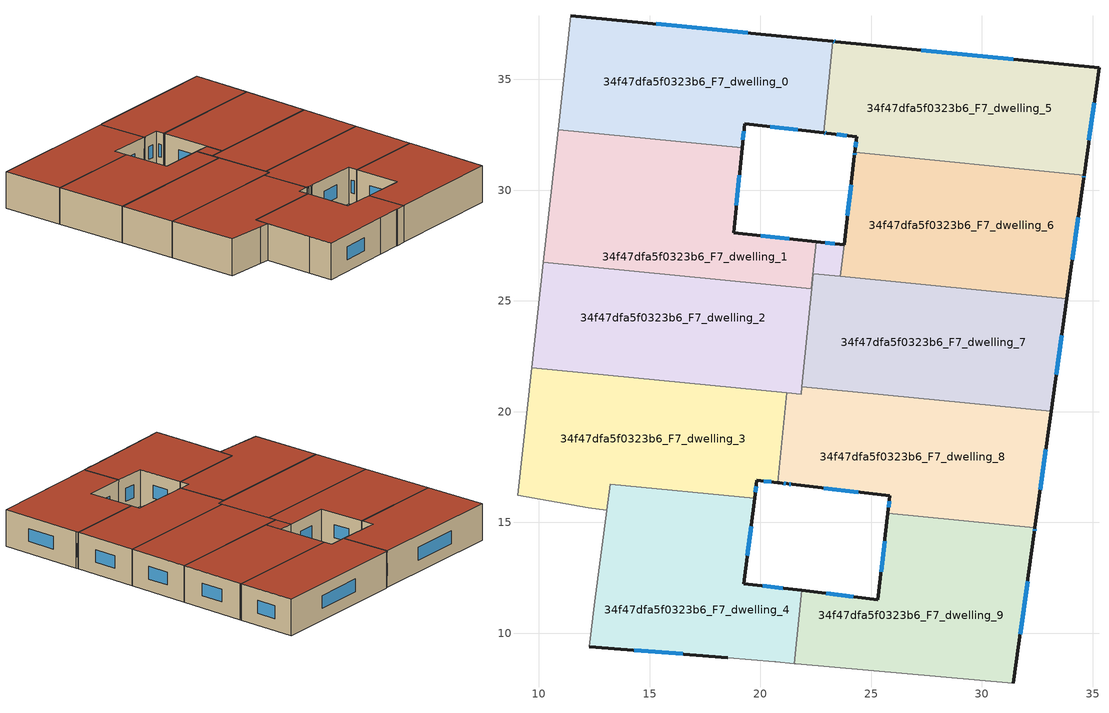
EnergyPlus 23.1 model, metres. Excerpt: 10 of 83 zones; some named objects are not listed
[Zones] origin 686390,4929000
34f47dfa5f0323b6_F7_dwelling_0
 floor to 34f47dfa5f0323b6_F6_dwelling_0 (EU_floor_Construction): 23.26,36.72 22.85,32.58 19.29,33 19.18,31.91 10.88,32.74 11.45,37.88 z21
 wall outside (EU_wall_Construction): 19.18,31.91 19.29,33 22.85,32.58 / 23.26,36.72 11.45,37.88 z21:24
 wall to 34f47dfa5f0323b6_F7_dwelling_1 (EU_wall_Construction): 10.88,32.74 19.18,31.91 z21:24
 wall adiabatic (EU_wall_Construction): 11.45,37.88 10.88,32.74 z21:24
 wall to 34f47dfa5f0323b6_F7_dwelling_5 (EU_wall_Construction): 22.85,32.58 23.26,36.72 z21:24
 window (EU_Window_Construction): 19.22,32.27 19.25,32.65 / 19.42,37.09 15.29,37.5 / 20.45,32.87 21.69,32.72 z21.98:23.02
 roof outside (EU_roof_Construction): 22.85,32.58 23.26,36.72 11.45,37.88 10.88,32.74 19.18,31.91 19.29,33 z24
34f47dfa5f0323b6_F7_dwelling_1
 floor to 34f47dfa5f0323b6_F6_dwelling_1 (EU_floor_Construction): 19.18,31.91 18.8,28.08 22.52,27.67 22.3,25.56 10.21,26.75 10.88,32.74 z21
 wall outside (EU_wall_Construction): 22.52,27.67 18.8,28.08 19.18,31.91 z21:24
 wall adiabatic (EU_wall_Construction): 10.88,32.74 10.21,26.75 z21:24
 wall to 34f47dfa5f0323b6_F7_dwelling_2 (EU_wall_Construction): 10.21,26.75 22.3,25.56 22.52,27.67 z21:24
 window (EU_Window_Construction): 18.92,29.33 19.06,30.67 / 21.31,27.8 20.01,27.95 z21.98:23.02
 roof outside (EU_roof_Construction): 22.3,25.56 22.52,27.67 18.8,28.08 19.18,31.91 10.88,32.74 10.21,26.75 z24
34f47dfa5f0323b6_F7_dwelling_2
 floor to 34f47dfa5f0323b6_F6_dwelling_2 (EU_floor_Construction): 23.78,27.53 23.61,26.11 22.38,26.23 21.84,20.78 9.68,21.99 10.21,26.75 22.3,25.56 22.52,27.67 z21
 wall outside (EU_wall_Construction): 23.78,27.53 22.52,27.67 z21:24
 wall to 34f47dfa5f0323b6_F7_dwelling_8 (EU_wall_Construction): 21.19,20.85 21.84,20.78 21.87,21.13 z21:24
 wall adiabatic (EU_wall_Construction): 10.21,26.75 9.68,21.99 z21:24
 wall to 34f47dfa5f0323b6_F7_dwelling_6 (EU_wall_Construction): 23.61,26.11 23.78,27.53 z21:24
 wall to 34f47dfa5f0323b6_F7_dwelling_7 (EU_wall_Construction): 21.88,21.13 22.38,26.23 23.61,26.11 z21:24
 wall to 34f47dfa5f0323b6_F7_dwelling_3 (EU_wall_Construction): 9.68,21.99 21.19,20.85 z21:24
 window (EU_Window_Construction): 23.37,27.57 22.93,27.62 z21.98:23.02
 roof outside (EU_roof_Construction): 21.84,20.78 22.38,26.23 23.61,26.11 23.78,27.53 22.52,27.67 22.3,25.56 10.21,26.75 9.68,21.99 z24
34f47dfa5f0323b6_F7_dwelling_3
 floor to 34f47dfa5f0323b6_F6_dwelling_3 (EU_floor_Construction): 21.19,20.85 20.79,16.79 19.85,16.9 19.74,16.08 13.22,16.73 13.07,15.54 12.23,15.66 9.04,16.23 9.68,21.99 z21
 wall outside (EU_wall_Construction): 19.74,16.08 19.85,16.9 20.79,16.79 z21:24
 wall to 34f47dfa5f0323b6_F7_dwelling_4 (EU_wall_Construction): 13.07,15.54 13.22,16.73 / 13.23,16.73 19.74,16.08 z21:24
 wall adiabatic (EU_wall_Construction): 9.68,21.99 9.04,16.23 12.23,15.66 13.07,15.54 z21:24
 wall to 34f47dfa5f0323b6_F7_dwelling_8 (EU_wall_Construction): 20.79,16.79 21.19,20.85 z21:24
 window (EU_Window_Construction): 19.78,16.35 19.81,16.64 / 20.15,16.87 20.48,16.83 z21.98:23.02
 roof outside (EU_roof_Construction): 20.79,16.79 21.19,20.85 9.68,21.99 9.04,16.23 12.23,15.66 13.07,15.54 13.22,16.73 19.74,16.08 19.85,16.9 z24
34f47dfa5f0323b6_F7_dwelling_4
 floor to 34f47dfa5f0323b6_F6_dwelling_4 (EU_floor_Construction): 19.74,16.08 19.26,12.24 21.86,11.93 21.54,8.63 20.69,8.71 20.64,8.71 18.54,8.9 12.28,9.39 12.53,11.45 13.23,16.73 z21
 wall outside (EU_wall_Construction): 12.28,9.39 18.54,8.9 / 21.86,11.93 19.26,12.24 19.74,16.08 z21:24
 wall adiabatic (EU_wall_Construction): 18.54,8.9 20.64,8.71 20.69,8.71 21.54,8.63 / 13.07,15.54 12.53,11.45 12.28,9.39 z21:24
 wall to 34f47dfa5f0323b6_F7_dwelling_9 (EU_wall_Construction): 21.54,8.63 21.86,11.93 z21:24
 window (EU_Window_Construction): 14.31,9.23 16.5,9.06 / 19.42,13.49 19.59,14.83 / 21.02,12.03 20.11,12.14 z21.98:23.02
 roof outside (EU_roof_Construction): 21.54,8.63 21.86,11.93 19.26,12.24 19.74,16.08 13.23,16.73 12.53,11.45 12.28,9.39 18.54,8.9 20.64,8.71 20.69,8.71 z24
34f47dfa5f0323b6_F7_dwelling_5
 floor to 34f47dfa5f0323b6_F6_dwelling_5 (EU_floor_Construction): 35.29,35.53 34.61,30.68 24.27,31.71 24.35,32.41 23,32.57 22.85,32.58 23.26,36.72 23.41,36.7 z21
 wall outside (EU_wall_Construction): 22.85,32.58 23,32.57 24.35,32.41 24.27,31.71 / 34.61,30.68 35.29,35.53 23.41,36.7 23.26,36.72 z21:24
 wall to 34f47dfa5f0323b6_F7_dwelling_6 (EU_wall_Construction): 24.27,31.71 34.61,30.68 z21:24
 window (EU_Window_Construction): 22.9,32.58 22.95,32.57 / 23.36,36.71 23.31,36.71 / 31.43,35.91 27.27,36.32 / 34.83,32.26 35.07,33.95 / 24.32,32.18 24.29,31.93 / 23.44,32.52 23.91,32.46 z21.98:23.02
 roof outside (EU_roof_Construction): 34.61,30.68 35.29,35.53 23.41,36.7 23.26,36.72 22.85,32.58 23,32.57 24.35,32.41 24.27,31.71 z24
34f47dfa5f0323b6_F7_dwelling_6
 floor to 34f47dfa5f0323b6_F6_dwelling_6 (EU_floor_Construction): 34.61,30.68 34.59,30.53 33.84,25.1 23.62,26.11 23.78,27.54 24.25,31.56 24.27,31.71 z21
 wall outside (EU_wall_Construction): 24.27,31.71 24.25,31.56 23.78,27.54 / 33.84,25.1 34.59,30.53 34.61,30.68 z21:24
 wall to 34f47dfa5f0323b6_F7_dwelling_7 (EU_wall_Construction): 23.62,26.11 33.84,25.1 z21:24
 window (EU_Window_Construction): 24.1,30.25 23.93,28.84 / 24.26,31.66 24.25,31.61 / 34.6,30.58 34.61,30.63 / 34.08,26.86 34.35,28.76 z21.98:23.02
 roof outside (EU_roof_Construction): 33.84,25.1 34.59,30.53 34.61,30.68 24.27,31.71 24.25,31.56 23.78,27.54 23.62,26.11 z24
34f47dfa5f0323b6_F7_dwelling_7
 floor to 34f47dfa5f0323b6_F6_dwelling_7 (EU_floor_Construction): 33.84,25.1 33.13,20.02 21.88,21.13 22.38,26.23 23.62,26.11 z21
 wall outside (EU_wall_Construction): 33.13,20.02 33.84,25.1 z21:24
 wall to 34f47dfa5f0323b6_F7_dwelling_8 (EU_wall_Construction): 21.88,21.13 33.13,20.02 z21:24
 window (EU_Window_Construction): 33.36,21.67 33.61,23.45 z21.98:23.02
 roof outside (EU_roof_Construction): 33.13,20.02 33.84,25.1 23.62,26.11 22.38,26.23 21.88,21.13 z24
34f47dfa5f0323b6_F7_dwelling_8
 floor to 34f47dfa5f0323b6_F6_dwelling_8 (EU_floor_Construction): 33.13,20.02 32.4,14.76 25.76,15.42 25.85,16.2 21.43,16.72 21.23,16.74 20.99,16.77 20.89,16.78 20.79,16.79 21.19,20.85 21.84,20.78 21.87,21.13 z21
 wall outside (EU_wall_Construction): 20.79,16.79 20.89,16.78 20.99,16.77 21.23,16.74 21.43,16.72 25.85,16.2 25.76,15.42 / 32.4,14.76 33.13,20.02 z21:24
 wall to 34f47dfa5f0323b6_F7_dwelling_9 (EU_wall_Construction): 25.76,15.42 32.4,14.76 z21:24
 window (EU_Window_Construction): 22.87,16.55 24.41,16.37 / 21.3,16.73 21.37,16.72 / 21.07,16.76 21.15,16.75 / 32.64,16.47 32.89,18.31 / 25.82,15.95 25.79,15.67 z21.98:23.02
 roof outside (EU_roof_Construction): 32.4,14.76 33.13,20.02 21.87,21.13 21.84,20.78 21.19,20.85 20.79,16.79 20.89,16.78 20.99,16.77 21.23,16.74 21.43,16.72 25.85,16.2 25.76,15.42 z24
34f47dfa5f0323b6_F7_dwelling_9
 floor to 34f47dfa5f0323b6_F6_dwelling_9 (EU_floor_Construction): 32.4,14.76 32.37,14.57 31.42,7.73 21.59,8.62 21.54,8.63 21.86,11.93 25.31,11.51 25.76,15.42 z21
 wall outside (EU_wall_Construction): 31.42,7.73 32.37,14.57 32.4,14.76 / 25.76,15.42 25.31,11.51 21.86,11.93 z21:24
 wall adiabatic (EU_wall_Construction): 21.54,8.63 21.59,8.62 31.42,7.73 z21:24
 window (EU_Window_Construction): 32.38,14.63 32.39,14.7 / 31.73,9.95 32.06,12.34 / 24.19,11.65 22.98,11.79 / 25.61,14.15 25.45,12.78 z21.98:23.02
 roof outside (EU_roof_Construction): 31.42,7.73 32.37,14.57 32.4,14.76 25.76,15.42 25.31,11.51 21.86,11.93 21.54,8.63 21.59,8.62 z24
[Building]
EU S2 Campaign: North Axis=0; Terrain=City; Solar Distribution=FullExterior
[Site:Location]
Bologna: Latitude=44.5; Longitude=11.25; Time Zone=1; Elevation=37
[SizingPeriod:WeatherFileDays]
AnnualSizingPeriod: Begin Month=1; Begin Day of Month=1; End Month=12; End Day of Month=31; Day of Week for Start Day=Monday; Use Weather File Daylight Saving Period=No; Use Weather File Rain and Snow Indicators=No
[MATERIAL]
EU_InternalMass_Material: Roughness=MediumRough; Thickness=0.1; Conductivity=1; Density=1800; Specific Heat=900; Thermal Absorptance=0.9; Solar Absorptance=0.7; Visible Absorptance=0.7
[MATERIAL:NOMASS] Roughness=MediumRough; Thermal Absorptance=0.9; Solar Absorptance=0.7; Visible Absorptance=0.7
Name | Thermal Resistance
EU_wall_NoMass | 0.905828
EU_roof_NoMass | 0.37593
EU_floor_NoMass | 0.67114
[WINDOWMATERIAL:SIMPLEGLAZINGSYSTEM]
EU_Window_SimpleGlazing: UFactor=4.52486; Solar Heat Gain Coefficient=0.85; Visible Transmittance=0.85
[CONSTRUCTION]
EU_wall_Construction: EU_wall_NoMass
EU_roof_Construction: EU_roof_NoMass
EU_floor_Construction: EU_floor_NoMass
EU_Window_Construction: EU_Window_SimpleGlazing
EU_InternalMass_Construction: EU_InternalMass_Material
[ZONE] Type=1; Multiplier=1; Ceiling Height=autocalculate; Floor Area=autocalculate; Part of Total Floor Area=Yes
Name | Volume
34f47dfa5f0323b6_F7_dwelling_0 | 173.508
34f47dfa5f0323b6_F7_dwelling_1 | 175.34
34f47dfa5f0323b6_F7_dwelling_2 | 180.916
34f47dfa5f0323b6_F7_dwelling_3 | 180.519
34f47dfa5f0323b6_F7_dwelling_4 | 171.257
34f47dfa5f0323b6_F7_dwelling_5 | 172.564
34f47dfa5f0323b6_F7_dwelling_6 | 174.669
34f47dfa5f0323b6_F7_dwelling_7 | 175.297
34f47dfa5f0323b6_F7_dwelling_8 | 175.339
34f47dfa5f0323b6_F7_dwelling_9 | 174.413
[INTERNALMASS] Construction=EU_InternalMass_Construction
Name | Zone or ZoneList | Surface Area
34f47dfa5f0323b6_F7_dwelling_0_EU_InternalMass | 34f47dfa5f0323b6_F7_dwelling_0 | 57.8347
34f47dfa5f0323b6_F7_dwelling_1_EU_InternalMass | 34f47dfa5f0323b6_F7_dwelling_1 | 58.4525
34f47dfa5f0323b6_F7_dwelling_2_EU_InternalMass | 34f47dfa5f0323b6_F7_dwelling_2 | 60.3238
34f47dfa5f0323b6_F7_dwelling_3_EU_InternalMass | 34f47dfa5f0323b6_F7_dwelling_3 | 60.1698
34f47dfa5f0323b6_F7_dwelling_4_EU_InternalMass | 34f47dfa5f0323b6_F7_dwelling_4 | 57.0986
34f47dfa5f0323b6_F7_dwelling_5_EU_InternalMass | 34f47dfa5f0323b6_F7_dwelling_5 | 57.5224
34f47dfa5f0323b6_F7_dwelling_6_EU_InternalMass | 34f47dfa5f0323b6_F7_dwelling_6 | 58.2194
34f47dfa5f0323b6_F7_dwelling_7_EU_InternalMass | 34f47dfa5f0323b6_F7_dwelling_7 | 58.4299
34f47dfa5f0323b6_F7_dwelling_8_EU_InternalMass | 34f47dfa5f0323b6_F7_dwelling_8 | 58.4501
34f47dfa5f0323b6_F7_dwelling_9_EU_InternalMass | 34f47dfa5f0323b6_F7_dwelling_9 | 58.1328
[OTHEREQUIPMENT] Fuel Type=Electricity; Design Level Calculation Method=Watts/Area; Power per Zone Floor Area=1; Fraction Latent=0; Fraction Radiant=0; Fraction Lost=0; Carbon Dioxide Generation Rate=0; EndUse Subcategory=EU_Step8_InternalGains
Name | Zone or ZoneList or Space or SpaceList | Schedule
EU_Step8_InternalGain_34f47dfa5f0323b6_F7_dwelling_0_f000 | 34f47dfa5f0323b6_F7_dwelling_0 | EU_Step8_GainSchedule_34f47dfa5f0323b6_F7_dwelling_0_f000
EU_Step8_InternalGain_34f47dfa5f0323b6_F7_dwelling_1_f000 | 34f47dfa5f0323b6_F7_dwelling_1 | EU_Step8_GainSchedule_34f47dfa5f0323b6_F7_dwelling_1_f000
EU_Step8_InternalGain_34f47dfa5f0323b6_F7_dwelling_2_f000 | 34f47dfa5f0323b6_F7_dwelling_2 | EU_Step8_GainSchedule_34f47dfa5f0323b6_F7_dwelling_2_f000
EU_Step8_InternalGain_34f47dfa5f0323b6_F7_dwelling_3_f000 | 34f47dfa5f0323b6_F7_dwelling_3 | EU_Step8_GainSchedule_34f47dfa5f0323b6_F7_dwelling_3_f000
EU_Step8_InternalGain_34f47dfa5f0323b6_F7_dwelling_4_f000 | 34f47dfa5f0323b6_F7_dwelling_4 | EU_Step8_GainSchedule_34f47dfa5f0323b6_F7_dwelling_4_f000
EU_Step8_InternalGain_34f47dfa5f0323b6_F7_dwelling_5_f000 | 34f47dfa5f0323b6_F7_dwelling_5 | EU_Step8_GainSchedule_34f47dfa5f0323b6_F7_dwelling_5_f000
EU_Step8_InternalGain_34f47dfa5f0323b6_F7_dwelling_6_f000 | 34f47dfa5f0323b6_F7_dwelling_6 | EU_Step8_GainSchedule_34f47dfa5f0323b6_F7_dwelling_6_f000
EU_Step8_InternalGain_34f47dfa5f0323b6_F7_dwelling_7_f000 | 34f47dfa5f0323b6_F7_dwelling_7 | EU_Step8_GainSchedule_34f47dfa5f0323b6_F7_dwelling_7_f000
EU_Step8_InternalGain_34f47dfa5f0323b6_F7_dwelling_8_f000 | 34f47dfa5f0323b6_F7_dwelling_8 | EU_Step8_GainSchedule_34f47dfa5f0323b6_F7_dwelling_8_f000
EU_Step8_InternalGain_34f47dfa5f0323b6_F7_dwelling_9_f000 | 34f47dfa5f0323b6_F7_dwelling_9 | EU_Step8_GainSchedule_34f47dfa5f0323b6_F7_dwelling_9_f000
[ZONEVENTILATION:DESIGNFLOWRATE] Schedule=EU_AlwaysOn; Design Flow Rate Calculation Method=AirChanges/Hour; Air Changes per Hour=0.73129; Ventilation Type=Natural; Fan Pressure Rise=0; Fan Total Efficiency=1; Constant Term Coefficient=1; Temperature Term Coefficient=0; Velocity Term Coefficient=0; Velocity Squared Term Coefficient=0; Minimum Indoor Temperature=-100; Maximum Indoor Temperature=100; Delta Temperature=-100; Minimum Outdoor Temperature=-100; Maximum Outdoor Temperature=100; Maximum Wind Speed=40
Name | Zone or ZoneList or Space or SpaceList
EU_ConstantAir_34f47dfa5f0323b6_F7_dwelling_0 | 34f47dfa5f0323b6_F7_dwelling_0
EU_ConstantAir_34f47dfa5f0323b6_F7_dwelling_1 | 34f47dfa5f0323b6_F7_dwelling_1
EU_ConstantAir_34f47dfa5f0323b6_F7_dwelling_2 | 34f47dfa5f0323b6_F7_dwelling_2
EU_ConstantAir_34f47dfa5f0323b6_F7_dwelling_3 | 34f47dfa5f0323b6_F7_dwelling_3
EU_ConstantAir_34f47dfa5f0323b6_F7_dwelling_4 | 34f47dfa5f0323b6_F7_dwelling_4
EU_ConstantAir_34f47dfa5f0323b6_F7_dwelling_5 | 34f47dfa5f0323b6_F7_dwelling_5
EU_ConstantAir_34f47dfa5f0323b6_F7_dwelling_6 | 34f47dfa5f0323b6_F7_dwelling_6
EU_ConstantAir_34f47dfa5f0323b6_F7_dwelling_7 | 34f47dfa5f0323b6_F7_dwelling_7
EU_ConstantAir_34f47dfa5f0323b6_F7_dwelling_8 | 34f47dfa5f0323b6_F7_dwelling_8
EU_ConstantAir_34f47dfa5f0323b6_F7_dwelling_9 | 34f47dfa5f0323b6_F7_dwelling_9
[HVACTEMPLATE:ZONE:IDEALLOADSAIRSYSTEM] System Availability Schedule=EU_AlwaysOn; Maximum Heating Supply Air Temperature=50; Minimum Cooling Supply Air Temperature=13; Maximum Heating Supply Air Humidity Ratio=0.0156; Minimum Cooling Supply Air Humidity Ratio=0.0077; Heating Limit=NoLimit; Cooling Limit=NoLimit; Heating Availability Schedule=EU_AlwaysOn; Cooling Availability Schedule=EU_CoolingOff; Dehumidification Control Type=ConstantSensibleHeatRatio; Cooling Sensible Heat Ratio=0.7; Dehumidification Setpoint=60; Humidification Control Type=None; Humidification Setpoint=30; Outdoor Air Method=None; Outdoor Air Flow Rate per Person=0.00944; Outdoor Air Flow Rate per Zone Floor Area=0; Outdoor Air Flow Rate per Zone=0; Demand Controlled Ventilation Type=None; Outdoor Air Economizer Type=NoEconomizer; Heat Recovery Type=None; Sensible Heat Recovery Effectiveness=0.7; Latent Heat Recovery Effectiveness=0.65
Name | Template Thermostat
34f47dfa5f0323b6_F7_dwelling_0 | EU_HeatOnly_34f47dfa5f0323b6_F7_dwelling_0
34f47dfa5f0323b6_F7_dwelling_1 | EU_HeatOnly_34f47dfa5f0323b6_F7_dwelling_1
34f47dfa5f0323b6_F7_dwelling_2 | EU_HeatOnly_34f47dfa5f0323b6_F7_dwelling_2
34f47dfa5f0323b6_F7_dwelling_3 | EU_HeatOnly_34f47dfa5f0323b6_F7_dwelling_3
34f47dfa5f0323b6_F7_dwelling_4 | EU_HeatOnly_34f47dfa5f0323b6_F7_dwelling_4
34f47dfa5f0323b6_F7_dwelling_5 | EU_HeatOnly_34f47dfa5f0323b6_F7_dwelling_5
34f47dfa5f0323b6_F7_dwelling_6 | EU_HeatOnly_34f47dfa5f0323b6_F7_dwelling_6
34f47dfa5f0323b6_F7_dwelling_7 | EU_HeatOnly_34f47dfa5f0323b6_F7_dwelling_7
34f47dfa5f0323b6_F7_dwelling_8 | EU_HeatOnly_34f47dfa5f0323b6_F7_dwelling_8
34f47dfa5f0323b6_F7_dwelling_9 | EU_HeatOnly_34f47dfa5f0323b6_F7_dwelling_9
[SIZING:ZONE] Zone Cooling Design Supply Air Temperature Input Method=SupplyAirTemperature; Zone Cooling Design Supply Air Temperature=13; Zone Heating Design Supply Air Temperature Input Method=SupplyAirTemperature; Zone Heating Design Supply Air Temperature=50; Zone Cooling Design Supply Air Humidity Ratio=0.008; Zone Heating Design Supply Air Humidity Ratio=0.008; Cooling Design Air Flow Method=DesignDay; Cooling Design Air Flow Rate=0; Cooling Minimum Air Flow per Zone Floor Area=0.000762; Cooling Minimum Air Flow=0; Cooling Minimum Air Flow Fraction=0.2; Heating Design Air Flow Method=DesignDay; Heating Design Air Flow Rate=0; Heating Maximum Air Flow per Zone Floor Area=0.002032; Heating Maximum Air Flow=0.141576; Heating Maximum Air Flow Fraction=0.3; Account for Dedicated Outdoor Air System=No; Dedicated Outdoor Air System Control Strategy=NeutralSupplyAir; Dedicated Outdoor Air Low Setpoint Temperature for Design=autosize; Dedicated Outdoor Air High Setpoint Temperature for Design=autosize; Zone Load Sizing Method=Sensible Load Only No Latent Load; Zone Latent Cooling Design Supply Air Humidity Ratio Input Method=HumidityRatioDifference; Zone Cooling Design Supply Air Humidity Ratio Difference=0.005; Zone Latent Heating Design Supply Air Humidity Ratio Input Method=HumidityRatioDifference; Zone Humidification Design Supply Air Humidity Ratio Difference=0.005
34f47dfa5f0323b6_F7_dwelling_0; 34f47dfa5f0323b6_F7_dwelling_1; 34f47dfa5f0323b6_F7_dwelling_2; 34f47dfa5f0323b6_F7_dwelling_3; 34f47dfa5f0323b6_F7_dwelling_4; 34f47dfa5f0323b6_F7_dwelling_5; 34f47dfa5f0323b6_F7_dwelling_6; 34f47dfa5f0323b6_F7_dwelling_7; 34f47dfa5f0323b6_F7_dwelling_8; 34f47dfa5f0323b6_F7_dwelling_9
[SCHEDULE:CONSTANT]
Name | Hourly Value
EU_AlwaysOn | 1
EU_CoolingOff | 0
[SCHEDULE:FILE] Column Number=1; Rows to Skip at Top=0; Number of Hours of Data=8760; Column Separator=Comma; Interpolate to Timestep=No; Minutes per Item=60; Adjust Schedule for Daylight Savings=Yes
Name | File
EU_Step8_GainSchedule_34f47dfa5f0323b6_F7_dwelling_0_f000 | ../../schedules/34f47dfa5f0323b6/34f47dfa5f0323b6_F7_dwelling_0_f000_gain.csv
EU_Step8_GainSchedule_34f47dfa5f0323b6_F7_dwelling_1_f000 | ../../schedules/34f47dfa5f0323b6/34f47dfa5f0323b6_F7_dwelling_1_f000_gain.csv
EU_Step8_GainSchedule_34f47dfa5f0323b6_F7_dwelling_2_f000 | ../../schedules/34f47dfa5f0323b6/34f47dfa5f0323b6_F7_dwelling_2_f000_gain.csv
EU_Step8_GainSchedule_34f47dfa5f0323b6_F7_dwelling_3_f000 | ../../schedules/34f47dfa5f0323b6/34f47dfa5f0323b6_F7_dwelling_3_f000_gain.csv
EU_Step8_GainSchedule_34f47dfa5f0323b6_F7_dwelling_4_f000 | ../../schedules/34f47dfa5f0323b6/34f47dfa5f0323b6_F7_dwelling_4_f000_gain.csv
EU_Step8_GainSchedule_34f47dfa5f0323b6_F7_dwelling_5_f000 | ../../schedules/34f47dfa5f0323b6/34f47dfa5f0323b6_F7_dwelling_5_f000_gain.csv
EU_Step8_GainSchedule_34f47dfa5f0323b6_F7_dwelling_6_f000 | ../../schedules/34f47dfa5f0323b6/34f47dfa5f0323b6_F7_dwelling_6_f000_gain.csv
EU_Step8_GainSchedule_34f47dfa5f0323b6_F7_dwelling_7_f000 | ../../schedules/34f47dfa5f0323b6/34f47dfa5f0323b6_F7_dwelling_7_f000_gain.csv
EU_Step8_GainSchedule_34f47dfa5f0323b6_F7_dwelling_8_f000 | ../../schedules/34f47dfa5f0323b6/34f47dfa5f0323b6_F7_dwelling_8_f000_gain.csv
EU_Step8_GainSchedule_34f47dfa5f0323b6_F7_dwelling_9_f000 | ../../schedules/34f47dfa5f0323b6/34f47dfa5f0323b6_F7_dwelling_9_f000_gain.csv
